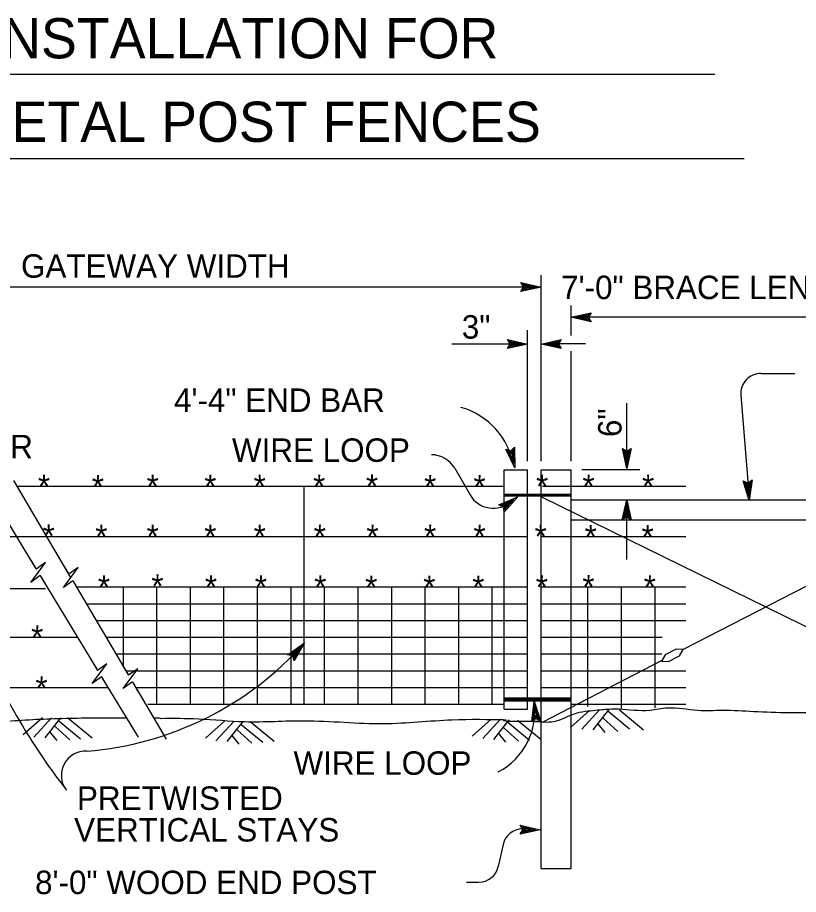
# Model space of a CAD drawing. Extents: x -894 to 866, y -476 to 714.
# Drawn here: x -432 to -199.2, y 108.3 to 369.9 of the extents above; entities that cross this region are included whole.
import ezdxf

# ---------------------------------------------------------------- set-up
doc = ezdxf.new("R2010")
doc.units = 0
for name, color, linetype in [('56 Stage 3 Anno', 7, 'Continuous'), ('57 Undefined', 7, 'Continuous'), ('59 Sndwall Anno', 7, 'Continuous'), ('60 Nongeo Data', 7, 'Continuous')]:
    doc.layers.add(name, color=color, linetype=linetype)

msp = doc.modelspace()

# ---------------------------------------------------------------- linework, layer by layer
at = {"layer": '56 Stage 3 Anno'}
for p, q in [((-275.93, 237.61), (-275.93, 293.05)), ((-281.13, 289.48), (-281.93, 290.82)), ((-281.93, 290.82), (-281.93, 290.82)), ((-281.93, 290.82), (-275.93, 289.48)), ((-281.71, 290.47), (-277.31, 289.48)), ((-275.93, 289.48), (-525.93, 289.48)), ((-275.93, 289.48), (-281.93, 288.15)), ((-281.93, 288.15), (-281.13, 289.48)), ((-281.93, 288.15), (-281.93, 288.15)), ((-277.32, 289.48), (-281.69, 288.51)), ((-278.69, 289.48), (-281.52, 288.86)), ((-281.48, 290.11), (-278.69, 289.48)), ((-281.3, 289.76), (-280.07, 289.49)), ((-280.07, 289.49), (-281.28, 289.22)), ((-275.93, 289.48), (-275.93, 289.48)), ((-266.93, 275), (-266.93, 283.97)), ((-267.03, 280.49), (-261.03, 281.82)), ((-261.03, 279.15), (-267.03, 280.49)), ((-267.03, 280.49), (-267.03, 280.49)), ((-154.71, 280.49), (-266.93, 280.49)), ((-261.24, 279.51), (-265.65, 280.49)), ((-265.64, 280.5), (-261.26, 281.47)), ((-264.27, 280.49), (-261.44, 281.12)), ((-261.48, 279.87), (-264.27, 280.49)), ((-262.88, 280.49), (-261.68, 280.76)), ((-261.65, 280.22), (-262.88, 280.49)), ((-261.03, 281.82), (-261.83, 280.49)), ((-261.83, 280.49), (-261.03, 279.15)), ((-261.03, 281.82), (-261.03, 281.82)), ((-261.03, 279.15), (-261.03, 279.15)), ((-279.93, 237.61), (-279.93, 276.59)), ((-279.93, 272.47), (-302.5, 272.47)), ((-285.13, 272.47), (-285.93, 273.81)), ((-285.93, 273.81), (-285.93, 273.81)), ((-285.93, 273.81), (-279.93, 272.47)), ((-279.93, 272.47), (-285.93, 271.14)), ((-285.93, 271.14), (-285.13, 272.47)), ((-285.71, 273.45), (-281.31, 272.47)), ((-281.32, 272.46), (-285.69, 271.5)), ((-282.69, 272.47), (-285.52, 271.84)), ((-285.48, 273.09), (-282.69, 272.47)), ((-285.3, 272.75), (-284.07, 272.47)), ((-284.07, 272.47), (-285.28, 272.2)), ((-279.93, 272.47), (-279.93, 272.47)), ((-275.93, 272.47), (-269.93, 273.8)), ((-269.93, 271.13), (-275.93, 272.47)), ((-275.93, 272.47), (-275.93, 272.47)), ((-262.66, 272.52), (-275.07, 272.52)), ((-270.14, 271.48), (-274.55, 272.47)), ((-274.54, 272.47), (-270.16, 273.44)), ((-273.17, 272.47), (-270.34, 273.09)), ((-270.38, 271.84), (-273.17, 272.47)), ((-271.78, 272.46), (-270.57, 272.73)), ((-270.55, 272.19), (-271.78, 272.46)), ((-269.93, 273.8), (-270.73, 272.47)), ((-270.73, 272.47), (-269.93, 271.13)), ((-269.93, 273.8), (-269.93, 273.8)), ((-285.93, 271.14), (-285.93, 271.14)), ((-269.93, 271.13), (-269.93, 271.13)), ((-266.93, 237.61), (-266.93, 270.42)), ((-210.39, 263.71), (-200.24, 263.71)), ((-216.37, 257.21), (-213.84, 226.6)), ((-250.36, 235.37), (-250.36, 254.85)), ((-283.8, 235.6), (-286.44, 241.14)), ((-286.44, 241.14), (-286.44, 241.14)), ((-286.44, 241.14), (-284.97, 240.66)), ((-284.11, 236.95), (-286.04, 241)), ((-284.42, 238.29), (-285.66, 240.9)), ((-284.73, 239.63), (-285.26, 240.75)), ((-284.97, 240.66), (-283.84, 241.74)), ((-284.73, 240.89), (-284.73, 239.63)), ((-284.44, 241.14), (-284.42, 238.29)), ((-284.14, 241.45), (-284.11, 236.94)), ((-283.84, 241.74), (-283.84, 241.74)), ((-283.84, 241.74), (-283.8, 235.6)), ((-250.36, 235.37), (-251.69, 241.37)), ((-251.69, 241.37), (-251.69, 241.37)), ((-251.69, 241.37), (-250.36, 240.57)), ((-250.36, 236.76), (-251.33, 241.14)), ((-250.35, 238.14), (-250.98, 240.96)), ((-250.35, 239.52), (-250.62, 240.73)), ((-250.36, 240.57), (-249.02, 241.37)), ((-249.02, 241.37), (-250.36, 235.37)), ((-249.37, 241.16), (-250.36, 236.75)), ((-249.73, 240.92), (-250.35, 238.14)), ((-250.08, 240.75), (-250.35, 239.52)), ((-249.02, 241.37), (-249.02, 241.37)), ((-307.38, 239.44), (-308.61, 239.44)), ((-301.68, 235.44), (-297.1, 227.51)), ((-283.8, 235.6), (-283.8, 235.6)), ((-250.36, 235.37), (-250.36, 235.37)), ((-246.45, 234.99), (-263.74, 234.99)), ((-213.84, 225.86), (-215.66, 231.73)), ((-215.66, 231.73), (-215.66, 231.73)), ((-215.66, 231.73), (-214.27, 231.04)), ((-213.96, 227.24), (-215.28, 231.52)), ((-214.06, 228.61), (-214.92, 231.37)), ((-214.18, 229.99), (-214.54, 231.17)), ((-214.27, 231.04), (-213, 231.95)), ((-214, 231.24), (-214.18, 229.99)), ((-213.67, 231.44), (-214.06, 228.61)), ((-213.33, 231.7), (-213.95, 227.23)), ((-213, 231.95), (-213.84, 225.86)), ((-213, 231.95), (-213, 231.95)), ((-288.54, 224.56), (-282.88, 226.96)), ((-288.15, 224.39), (-284, 226.16)), ((-287.75, 224.24), (-285.13, 225.36)), ((-285.13, 225.36), (-287.06, 223.2)), ((-284.01, 226.15), (-287, 222.82)), ((-282.88, 226.96), (-286.98, 222.39)), ((-282.88, 226.96), (-282.88, 226.96)), ((-251.7, 220.07), (-250.36, 226.07)), ((-250.36, 226.07), (-250.36, 226.07)), ((-250.36, 226.07), (-249.03, 220.07)), ((-250.36, 208.29), (-250.36, 226.07)), ((-213.84, 225.86), (-213.84, 225.86)), ((-287.1, 223.93), (-288.54, 224.56)), ((-288.54, 224.56), (-288.54, 224.56)), ((-287.41, 224.06), (-286.25, 224.55)), ((-286.98, 222.39), (-287.1, 223.93)), ((-286.25, 224.55), (-287.07, 223.63)), ((-286.98, 222.39), (-286.98, 222.39)), ((-251.34, 220.29), (-250.36, 224.69)), ((-250.98, 220.52), (-250.36, 223.31)), ((-250.36, 223.31), (-249.73, 220.48)), ((-250.35, 224.68), (-249.38, 220.31)), ((-250.36, 220.87), (-251.7, 220.07)), ((-251.7, 220.07), (-251.7, 220.07)), ((-250.63, 220.7), (-250.36, 221.93)), ((-250.36, 221.93), (-250.09, 220.72)), ((-249.03, 220.07), (-250.36, 220.87)), ((-249.03, 220.07), (-249.03, 220.07)), ((-351.5, 179.86), (-346.46, 183.38)), ((-346.46, 183.38), (-349.54, 178.06)), ((-346.46, 183.38), (-346.46, 183.38)), ((-351.09, 179.78), (-347.39, 182.36)), ((-350.67, 179.71), (-348.33, 181.34)), ((-348.33, 181.34), (-349.78, 178.84)), ((-347.4, 182.35), (-349.64, 178.47)), ((-349.97, 179.55), (-351.5, 179.86)), ((-351.5, 179.86), (-351.5, 179.86)), ((-350.3, 179.61), (-349.26, 180.33)), ((-349.54, 178.06), (-349.97, 179.55)), ((-349.26, 180.33), (-349.88, 179.25)), ((-349.54, 178.06), (-349.54, 178.06)), ((-278.7, 159.84), (-278.01, 165.95)), ((-278.01, 165.95), (-278.01, 165.95)), ((-278.01, 165.95), (-276.05, 160.13)), ((-278.37, 160.1), (-277.86, 164.58)), ((-278.04, 160.37), (-277.72, 163.2)), ((-277.86, 164.57), (-276.43, 160.32)), ((-277.72, 163.2), (-276.79, 160.46)), ((-277.46, 160.78), (-278.7, 159.84)), ((-278.7, 159.84), (-278.7, 159.84)), ((-277.71, 160.58), (-277.57, 161.83)), ((-277.57, 161.83), (-277.18, 160.66)), ((-276.05, 160.13), (-277.46, 160.78)), ((-276.05, 160.13), (-276.05, 160.13)), ((-281.39, 127.67), (-282.19, 129.01)), ((-282.19, 129.01), (-282.19, 129.01)), ((-282.19, 129.01), (-276.19, 127.67)), ((-281.97, 128.66), (-277.57, 127.67)), ((-281.74, 128.3), (-278.95, 127.67)), ((-276.19, 127.67), (-282.19, 126.34)), ((-282.19, 126.34), (-281.39, 127.67)), ((-282.19, 126.34), (-282.19, 126.34)), ((-277.58, 127.67), (-281.95, 126.7)), ((-278.95, 127.67), (-281.78, 127.05)), ((-281.56, 127.95), (-280.33, 127.67)), ((-280.33, 127.67), (-281.54, 127.41)), ((-276.19, 127.67), (-276.19, 127.67)), ((-287.26, 123.2), (-288.68, 116.71)), ((-298.15, 112), (-294.55, 112))]:
    msp.add_line(p, q, dxfattribs=at)
for centre, radius, start, end in [((-210.39, 257.71), 6, 90, 184.7279), ((-305.93, 232.25), 22.21, 10.0409, 74.1115), ((-308.61, 231.44), 8, 29.989, 90), ((-290.17, 231.51), 8, 209.988, 311.6452), ((-257.11, 263.26), 202.58, 201.5335, 217.6631), ((-419.19, 248.14), 97.38, 274.5987, 318.3161), ((-298.11, 162.93), 20.33, 297.6475, 8.56), ((-411.79, 143.89), 7.19, 86.7689, 217.7136), ((-281.4, 121.92), 6, 90, 167.6493), ((-294.55, 118), 6, 270, 347.6493)]:
    msp.add_arc(centre, radius, start, end, dxfattribs=at)
at = {"layer": '57 Undefined'}
for p, q in [((-591.42, 352.99), (-224.07, 352.99)), ((-601.62, 327.81), (-215.36, 327.81))]:
    msp.add_line(p, q, dxfattribs=at)
at = {"layer": '59 Sndwall Anno'}
for p, q in [((-261.46, 163.23), (-267.16, 158.16)), ((-258.46, 163.45), (-263.75, 157.69)), ((-255.79, 163.45), (-260.49, 157.47)), ((-256, 163.07), (-249.56, 157.77)), ((-252.57, 163.43), (-245.36, 157.49)), ((-424.64, 161.05), (-430.34, 155.98)), ((-421.9, 161.02), (-427.19, 155.26)), ((-419.23, 161.02), (-423.93, 155.03)), ((-419.69, 160.12), (-413.25, 154.81)), ((-417.04, 160.99), (-409.83, 155.06)), ((-370.31, 160.01), (-376.01, 154.94)), ((-367.57, 159.97), (-372.87, 154.21)), ((-364.91, 159.97), (-369.61, 153.99)), ((-362.71, 159.95), (-355.5, 154.02)), ((-290.78, 160.63), (-296.49, 155.56)), ((-288.04, 160.59), (-293.34, 154.84)), ((-285.54, 160.38), (-290.08, 154.61)), ((-285.84, 159.7), (-279.4, 154.39)), ((-282.92, 160.35), (-275.98, 154.64)), ((-257.43, 160.9), (-253.04, 156.9)), ((-420.87, 158.47), (-416.47, 154.46)), ((-366.55, 157.42), (-362.15, 153.42)), ((-365.37, 159.07), (-358.93, 153.77)), ((-287.02, 158.05), (-282.62, 154.04)), ((-259, 159.19), (-256.93, 156.66)), ((-422.43, 156.75), (-420.37, 154.22)), ((-368.11, 155.71), (-366.05, 153.18)), ((-288.58, 156.33), (-286.52, 153.8))]:
    msp.add_line(p, q, dxfattribs=at)
at = {"layer": '60 Nongeo Data'}
for p, q in [((-286.93, 163.61), (-286.93, 234.99)), ((-286.93, 234.99), (-279.93, 234.99)), ((-279.93, 163.61), (-279.93, 234.99)), ((-275.93, 116.08), (-275.93, 234.99)), ((-275.93, 234.99), (-266.93, 234.99)), ((-266.93, 116.08), (-266.93, 234.99)), ((-442.77, 232.19), (-426.88, 206)), ((-433.27, 231.76), (-416.22, 202.91)), ((-432.03, 230.07), (-286.93, 230.07)), ((-346.55, 165.1), (-346.55, 230.08)), ((-286.93, 227.77), (-266.93, 227.77)), ((-286.93, 227.67), (-266.93, 227.67)), ((-286.93, 227.57), (-266.93, 227.57)), ((-275.46, 230.07), (-232.81, 230.07)), ((-286.93, 227.47), (-266.93, 227.47)), ((-286.93, 227.37), (-266.93, 227.37)), ((-286.93, 227.27), (-266.93, 227.27)), ((-275.81, 226.96), (-183.16, 181.46)), ((-266.93, 226.07), (-154.73, 226.07)), ((-146.21, 226.44), (-233.53, 181.38)), ((-266.93, 220.07), (-154.73, 220.07)), ((-491.15, 215.07), (-414.56, 215.07)), ((-423.53, 215.07), (-279.93, 215.07)), ((-275.93, 215.07), (-232.81, 215.07)), ((-428.1, 208.02), (-426.49, 205.36)), ((-418.32, 206.49), (-416.71, 203.83)), ((-425.32, 203.43), (-423.71, 200.77)), ((-425.12, 203.11), (-408.38, 175.53)), ((-415.54, 201.9), (-413.93, 199.24)), ((-517.93, 199.59), (-423.66, 199.59)), ((-414.61, 200.18), (-399.18, 174.08)), ((-414.55, 200.07), (-279.93, 200.07)), ((-400.48, 176.2), (-400.48, 200.07)), ((-390.48, 165.07), (-390.48, 200.07)), ((-380.48, 165.07), (-380.48, 200.07)), ((-370.48, 165.07), (-370.48, 200.07)), ((-360.48, 165.07), (-360.48, 200.07)), ((-350.48, 165.07), (-350.48, 200.07)), ((-340.48, 165.07), (-340.48, 200.07)), ((-330.48, 165.07), (-330.48, 200.07)), ((-320.48, 165.07), (-320.48, 200.07)), ((-310.48, 165.07), (-310.48, 200.07)), ((-300.48, 165.07), (-300.48, 200.07)), ((-290.48, 165.07), (-290.48, 200.07)), ((-275.93, 200.07), (-232.81, 200.07)), ((-261.94, 164.44), (-261.94, 200.07)), ((-251.94, 163.85), (-251.94, 200.07)), ((-241.94, 163.97), (-241.94, 200.07)), ((-411.58, 195.07), (-279.93, 195.07)), ((-275.93, 195.07), (-232.81, 195.07)), ((-408.64, 190.07), (-279.93, 190.07)), ((-275.93, 190.07), (-232.81, 190.07)), ((-517.93, 185.07), (-414.13, 185.07)), ((-405.69, 185.07), (-286.93, 185.07)), ((-404.93, 185.07), (-279.93, 185.07)), ((-275.93, 185.07), (-239.83, 185.07)), ((-235.67, 181.49), (-238.91, 179.79)), ((-233.53, 181.36), (-235.67, 181.49)), ((-234.64, 179.53), (-233.53, 181.36)), ((-402.65, 180.07), (-279.93, 180.07)), ((-275.93, 180.07), (-239.94, 180.07)), ((-239.92, 178.08), (-275.59, 159.68)), ((-238.91, 179.79), (-240.02, 177.97)), ((-240.02, 177.97), (-237.89, 177.83)), ((-237.89, 177.83), (-234.64, 179.53)), ((-236.78, 179.66), (-236.78, 179.66)), ((-409.79, 177.82), (-408.18, 175.16)), ((-400.54, 176.38), (-398.96, 173.71)), ((-407, 173.23), (-405.39, 170.58)), ((-406.79, 172.9), (-396.11, 155.3)), ((-399.78, 175.07), (-397.25, 175.07)), ((-396.38, 175.07), (-279.93, 175.07)), ((-275.93, 175.07), (-232.81, 175.07)), ((-517.93, 170.07), (-405.12, 170.07)), ((-397.81, 171.76), (-396.23, 169.08)), ((-397.67, 171.54), (-387.69, 154.65)), ((-396.82, 170.07), (-286.93, 170.07)), ((-395.66, 170.07), (-279.93, 170.07)), ((-275.93, 170.07), (-232.81, 170.07)), ((-393.15, 165.07), (-286.93, 165.07)), ((-286.93, 166.97), (-266.93, 166.97)), ((-286.93, 166.87), (-266.93, 166.87)), ((-286.93, 166.77), (-266.93, 166.77)), ((-286.93, 166.67), (-266.93, 166.67)), ((-286.93, 166.57), (-266.93, 166.57)), ((-286.93, 166.47), (-266.93, 166.47)), ((-286.93, 166.37), (-266.93, 166.37)), ((-286.93, 166.27), (-266.93, 166.27)), ((-286.93, 166.17), (-266.93, 166.17)), ((-286.93, 166.07), (-266.93, 166.07)), ((-266.93, 165.07), (-232.81, 165.07)), ((-286.93, 163.61), (-279.93, 163.61)), ((-275.93, 116.08), (-266.93, 116.08))]:
    msp.add_line(p, q, dxfattribs=at)
for points in [[(-425.32, 203.43), (-428.08, 201.43), (-423.73, 207.36), (-426.49, 205.36)], [(-415.54, 201.9), (-418.29, 199.9), (-413.95, 205.83), (-416.71, 203.83)], [(-407, 173.23), (-409.76, 171.23), (-405.43, 177.16), (-408.18, 175.16)], [(-397.81, 171.76), (-400.58, 169.79), (-396.18, 175.67), (-398.96, 173.71)], [(-288.11, 160.5), (-287.85, 160.52), (-287.6, 160.52), (-287.34, 160.52), (-287.08, 160.26), (-286.82, 160.26), (-286.57, 160.26), (-286.31, 160), (-286.05, 160), (-285.79, 160), (-285.54, 160), (-285.28, 160), (-285.02, 160), (-284.76, 160), (-284.51, 160), (-284.25, 160), (-283.99, 160), (-283.73, 160), (-283.48, 160), (-283.22, 160), (-282.96, 160), (-282.7, 160), (-282.19, 160), (-281.93, 160), (-281.67, 160), (-281.42, 160), (-281.16, 160), (-280.9, 160), (-280.65, 160), (-280.39, 160), (-280.13, 160), (-279.87, 160), (-279.62, 160), (-279.36, 160), (-279.1, 160), (-278.84, 160), (-278.59, 160), (-278.33, 160), (-278.07, 160), (-277.81, 160), (-277.56, 160), (-277.3, 160), (-277.04, 160), (-276.78, 160), (-276.53, 160), (-276.27, 160), (-276.27, 160)]]:
    msp.add_lwpolyline(points, dxfattribs=at)
for points in [[(-277.59, 159.95), (-271.34, 160.1), (-265.99, 162.24), (-259.57, 163.31), (-254.93, 163.67), (-252.8, 163.67), (-243.52, 163.31), (-238.18, 164.02), (-229.26, 163.31), (-221.77, 163.31), (-212.5, 162.95), (-202.16, 162.6), (-189.32, 162.95), (-180.41, 163.67), (-172.21, 162.95), (-161.51, 162.24), (-154.69, 162.92)], [(-525.84, 161.32), (-518.39, 160.46), (-510.37, 160.75), (-497.77, 160.17), (-482.3, 159.6), (-469.41, 158.74), (-456.81, 157.88), (-439.33, 159.6), (-422.15, 160.75), (-403.82, 161.03), (-399.79, 160.99)], [(-389.46, 160.87), (-389.94, 160.94), (-391.56, 160.94)], [(-389.46, 160.87), (-378.04, 160.75), (-364.29, 159.89), (-346.53, 160.17), (-322.75, 159.32), (-302.42, 160.46), (-286.38, 160.46)]]:
    msp.add_spline(points, degree=3, dxfattribs=at)

# ---------------------------------------------------------------- texts
at = {"layer": '57 Undefined'}
for s, height, p in [('WIRE MESH GATE INSTALLATION FOR ', 12, (-586.43, 357.69)), ('EITHER WOOD OR METAL POST FENCES', 12, (-595.18, 332.78)), ('GATEWAY WIDTH', 7, (-431, 292.27)), ('7\'-0" BRACE LENGTH', 7, (-269.94, 285.89)), ('3"', 7, (-299.56, 274.11)), ('4\'-4" END BAR', 7, (-385.38, 252.26)), ('4\'-4" END BAR', 7, (-490.31, 238.41)), ('WIRE LOOP', 7, (-368.1, 237.36)), ('WIRE LOOP', 7, (-349.74, 144.03)), ('PRETWISTED', 7, (-414.32, 133.57)), ('VERTICAL STAYS', 7, (-415.17, 124.13)), ('8\'-0" WOOD END POST', 7, (-426.82, 108.45))]:
    msp.add_text(s, height=height, dxfattribs=at).set_placement(p)
msp.add_text('6"', height=7, rotation=90, dxfattribs=at).set_placement((-251.93, 244.76))
at = {"layer": '60 Nongeo Data'}
for p in [(-425.98, 226.56), (-409.9, 226.42), (-393.58, 226.55), (-376.38, 226.55), (-361.65, 226.55), (-343.93, 226.55), (-328.17, 226.62), (-310.83, 226.47), (-296.1, 226.47), (-277.44, 226.59), (-263.59, 226.59), (-245.83, 226.59), (-424.58, 211.73), (-408.87, 211.59), (-393.58, 211.62), (-376.38, 211.62), (-361.65, 211.62), (-343.73, 211.62), (-328.02, 211.62), (-310.83, 211.62), (-296.1, 211.62), (-277.86, 211.62), (-262.95, 211.54), (-245.97, 211.51), (-408.1, 196.53), (-392.14, 196.79), (-376.17, 196.53), (-361.29, 196.53), (-343.56, 196.54), (-328.39, 196.47), (-311.05, 196.47), (-296.46, 196.47), (-277.53, 196.48), (-263.61, 196.62), (-245.32, 196.56), (-428, 181.56), (-426.71, 166.36)]:
    msp.add_text('*', height=7, dxfattribs=at).set_placement(p)

doc.saveas('drawing.dxf')
